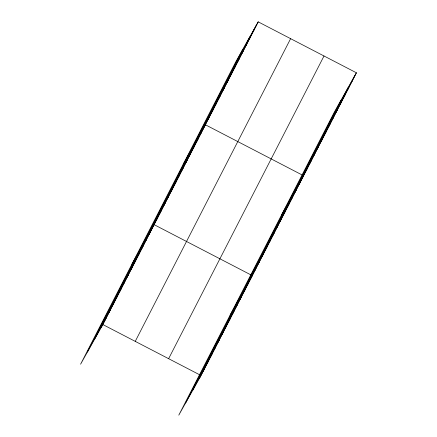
<?xml version="1.0" encoding="UTF-8"?>
<svg xmlns="http://www.w3.org/2000/svg" width="437" height="437" viewBox="0 0 437 437"><rect width="100%" height="100%" fill="white"/><g stroke="black" fill="none" stroke-linecap="round" stroke-linejoin="round"><path stroke-width="0.66" d="M87.427 352.02L242.803 49.315M94.474 339.473L249.844 36.763M101.308 327.291L256.683 24.581M258.212 21.85L235.964 61.497L80.594 364.207L102.842 324.56L258.212 21.85L356.406 72.793L201.036 375.503L178.788 415.15L334.158 112.44L356.406 72.793M135.246 341.368L290.616 38.664M168.633 358.69L324.003 55.985M185.621 402.969L340.997 100.259M192.662 390.416L348.038 87.706M199.501 378.234L354.877 75.525M252.908 31.934L254.443 29.203M249.134 39.286L250.669 36.555M245.365 46.633L246.894 43.902M241.59 53.986L243.119 51.255M237.815 61.338L239.35 58.607M234.041 68.691L235.576 65.96M230.266 76.043L231.801 73.312M226.497 83.391L228.027 80.659M222.723 90.743L224.257 88.012M218.948 98.096L220.483 95.364M215.173 105.448L216.708 102.717M211.404 112.801L212.934 110.069M207.63 120.148L209.159 117.416M183.141 164.416L205.39 124.769L303.578 175.718L281.33 215.365M200.195 134.634L201.725 131.908M196.53 141.774L198.065 139.042M192.87 148.908L194.399 146.177M189.205 156.042L190.74 153.311M185.545 163.176L187.074 160.445M181.879 170.315L183.414 167.584M178.22 177.449L179.749 174.718M174.554 184.583L176.089 181.852M170.894 191.717L172.429 188.986M167.234 198.851L168.764 196.126M163.569 205.991L165.104 203.26M159.909 213.125L161.439 210.394M156.244 220.259L157.779 217.528M131.865 264.314L154.114 224.662L252.307 275.61L230.059 315.257M148.919 234.532L150.454 231.801M145.259 241.666L146.788 238.935M141.593 248.8L143.128 246.069M137.934 255.935L139.463 253.203M134.268 263.074L135.803 260.343M130.608 270.208L132.143 267.477M126.949 277.342L128.478 274.611M123.283 284.476L124.818 281.745M119.623 291.61L121.153 288.879M115.958 298.75L117.493 296.018M112.298 305.884L113.828 303.152M108.633 313.018L110.168 310.286M104.973 320.152L106.502 317.42M351.102 82.877L352.632 80.146M347.328 90.23L348.863 87.498M343.553 97.582L345.088 94.851M339.778 104.935L341.313 102.203M336.009 112.282L337.539 109.55M332.235 119.634L333.77 116.903M328.46 126.987L329.995 124.255M324.686 134.339L326.221 131.608M320.916 141.692L322.446 138.961M317.142 149.039L318.671 146.308M313.367 156.391L314.902 153.66M309.593 163.744L311.128 161.013M305.824 171.096L307.353 168.365M298.384 185.583L299.919 182.852M294.724 192.717L296.253 189.986M291.058 199.851L292.593 197.12M287.399 206.991L288.933 204.259M283.733 214.125L285.268 211.393M280.073 221.259L281.608 218.527M276.413 228.393L277.943 225.661M272.748 235.527L274.283 232.795M269.088 242.666L270.618 239.935M265.423 249.8L266.958 247.069M261.763 256.934L263.293 254.203M258.098 264.068L259.633 261.337M254.438 271.208L255.967 268.476M247.113 285.476L248.642 282.744M243.447 292.61L244.982 289.878M239.787 299.744L241.322 297.013M236.127 306.883L237.657 304.152M232.462 314.017L233.997 311.286M228.802 321.151L230.332 318.42M225.137 328.285L226.672 325.554M221.477 335.425L223.007 332.694M217.812 342.559L219.347 339.828M214.152 349.693L215.681 346.962M210.487 356.827L212.021 354.096M206.827 363.961L208.356 361.23M203.161 371.1L204.696 368.369M102.842 324.56L199.856 374.891"/></g></svg>
